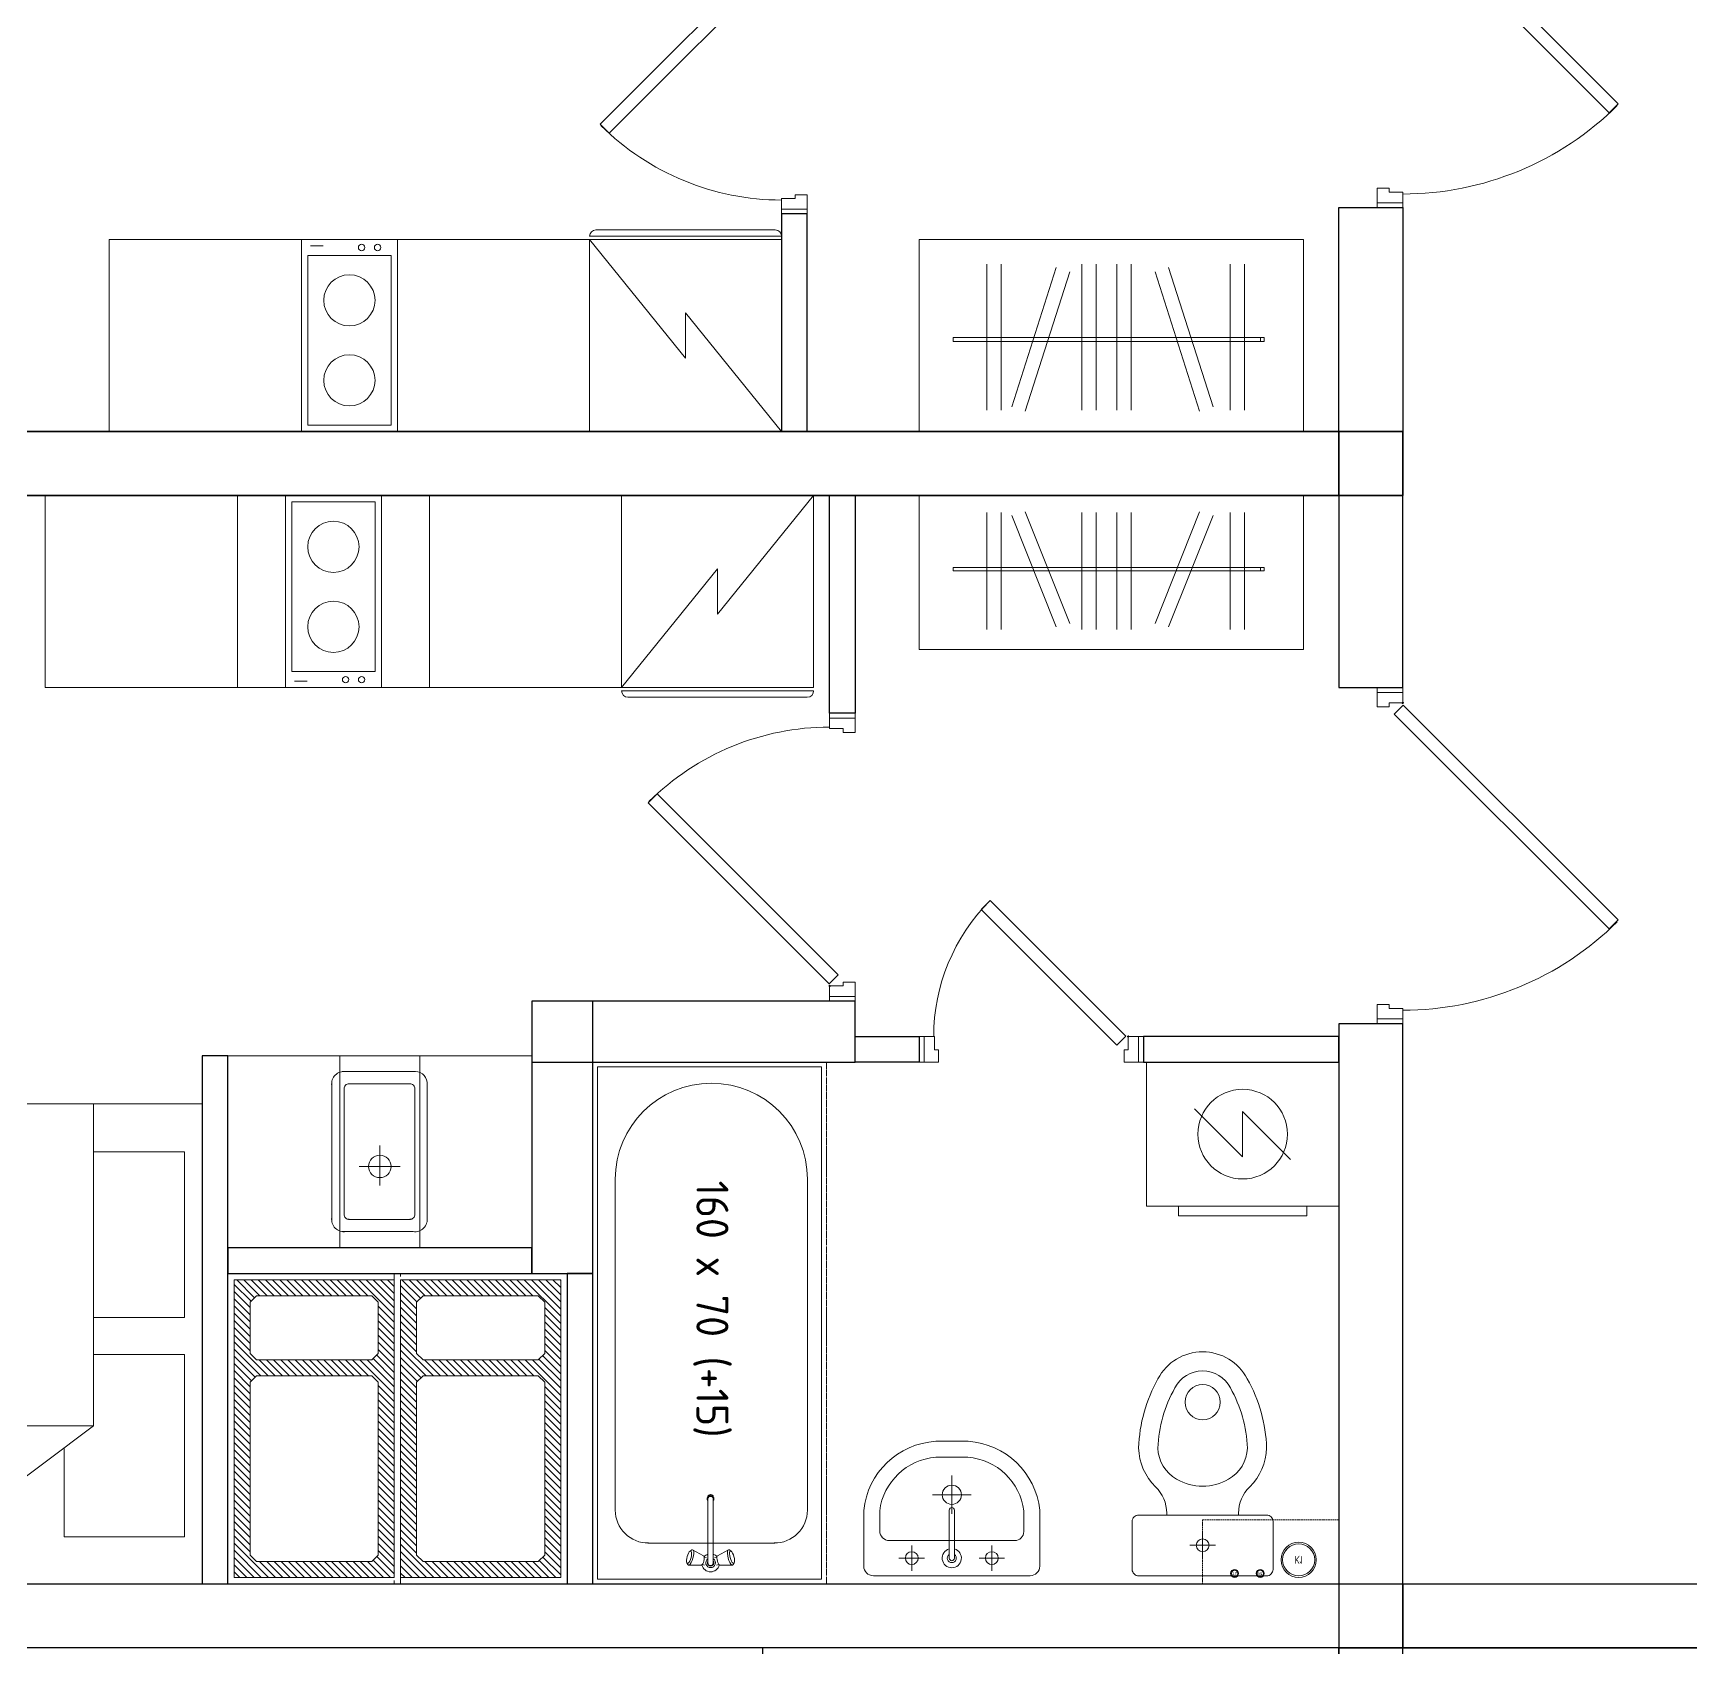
# Model space of a CAD drawing. Header units: millimetres. Extents: x 0 to 145404, y 0 to 194550.
# Drawn here: x 118148 to 123325, y 98346 to 103391 of the extents above; entities that cross this region are included whole.
import ezdxf
from ezdxf.enums import TextEntityAlignment as Align

# ---------------------------------------------------------------- set-up
doc = ezdxf.new("R2010")
doc.units = ezdxf.units.MM
for name, pattern in [('200_ШТРИХ', [320, 200, -120]), ('ACAD_ISO02W100', [15, 12, -3]), ('DASHED', [7, 5, -2, 0]), ('ГОСТ 2.303 5', [24, 20, -1.5, 1, -1.5])]:
    doc.linetypes.add(name, pattern=pattern)
for name, color, linetype, lineweight in [('АР - Вентблок', 36, 'Continuous', 9), ('АР - ВК', 126, 'Continuous', 13), ('АР - Двери', 126, 'Continuous', 9), ('АР - Монолит', 56, 'Continuous', 30), ('АР - Обор. - Холодильник', 42, 'Continuous', 9), ('АР - Оборуд', 252, 'Continuous', 0), ('АР - Перегородки 190', 54, 'Continuous', 30), ('АР - Перегородки 80', 32, 'Continuous', 30), ('АР - Сантехника', 150, 'Continuous', 9)]:
    doc.layers.add(name, color=color, linetype=linetype, lineweight=lineweight)
doc.layers.add('АР - мебель', color=7, linetype='Continuous', lineweight=9, true_color=0x787878)
doc.styles.add('GOST 2.304', font='CS_Gost2304.shx', dxfattribs={"oblique": 15})
doc.styles.add('GOST-2.304_Type-B', font='GOST Common.ttf')
doc.styles.add('ГОСТ 2.304', font='CS_Gost2304.shx')

# ---------------------------------------------------------------- blocks, each defined once
blk = doc.blocks.new('*U213')
at = {"ltscale": 100}
for p, q in [((15, -37.5), (15, 42.5)), ((15, 42.5), (60, 42.5)), ((60, 4.5), (48, 4.5)), ((48, 4.5), (48, -35.5)), ((60, 42.5), (60, 4.5)), ((885, 42.5), (840, 42.5)), ((840, 42.5), (840, 4.5)), ((840, 4.5), (852, 4.5)), ((852, 4.5), (852, -37.5)), ((885, -37.5), (885, 42.5)), ((46, -37.5), (15, -37.5)), ((852, -37.5), (885, -37.5))]:
    blk.add_line(p, q, dxfattribs=at)
for points in [[(15, 42.5), (0, 42.5), (0, -37.5), (15, -37.5)], [(885, 42.5), (900, 42.5), (900, -37.5), (885, -37.5)], [(54.4, -38.9), (82.7, -10.6), (648, -575.9), (619.7, -604.2)]]:
    blk.add_lwpolyline(points, close=True, dxfattribs=at)
blk.add_circle((48, -37.5), 2, dxfattribs=at)
blk.add_arc((56.7, -37.5), 800, 315.135, 0, dxfattribs=at)
blk = doc.blocks.new('Ш03 600х1200')
for p, q in [((0, 600), (-1200, 600)), ((-1200, 0), (-1200, 600)), ((0, 0), (0, 600)), ((-988.5, 66), (-988.5, 522.9)), ((-944.2, 66), (-944.2, 522.9)), ((-692.1, 66), (-692.1, 522.9)), ((-647.8, 66), (-647.8, 522.9)), ((-583, 66), (-583, 522.9)), ((-538.7, 66), (-538.7, 522.9)), ((-228.6, 66), (-228.6, 522.9)), ((-184.3, 66), (-184.3, 522.9)), ((-911.1, 76.8), (-772.2, 512)), ((-868.9, 63.3), (-730, 498.6)), ((-324.4, 63.3), (-463.3, 498.6)), ((-282.2, 76.8), (-421.1, 512)), ((-123, 293.3), (-1094.4, 293.3)), ((-1094.4, 293.3), (-1094.4, 280.4)), ((-1094.4, 280.4), (-123, 280.4)), ((-134.5, 293.3), (-228.9, 293.3)), ((-228.9, 293.3), (-228.9, 280.4)), ((-228.9, 280.4), (-134.5, 280.4)), ((-134.5, 280.4), (-134.5, 293.3)), ((-123, 280.4), (-123, 293.3)), ((0, 0), (-1200, 0))]:
    blk.add_line(p, q)
blk = doc.blocks.new('*U71')
at = {"ltscale": 100}
for p, q in [((15, 37.5), (15, -42.5)), ((46, 37.5), (15, 37.5)), ((48, -4.5), (48, 35.5)), ((1002, -4.5), (1002, 37.5)), ((1002, 37.5), (1035, 37.5)), ((1035, 37.5), (1035, -42.5)), ((15, -42.5), (60, -42.5)), ((60, -4.5), (48, -4.5)), ((60, -42.5), (60, -4.5)), ((990, -42.5), (990, -4.5)), ((990, -4.5), (1002, -4.5)), ((1035, -42.5), (990, -42.5))]:
    blk.add_line(p, q, dxfattribs=at)
for points in [[(54.4, 38.9), (82.7, 10.6), (754, 682), (725.8, 710.3)], [(15, -42.5), (0, -42.5), (0, 37.5), (15, 37.5)], [(1035, -42.5), (1050, -42.5), (1050, 37.5), (1035, 37.5)]]:
    blk.add_lwpolyline(points, close=True, dxfattribs=at)
blk.add_circle((48, 37.5), 2, dxfattribs=at)
blk.add_arc((57.9, 37.5), 950, 0, 44.865, dxfattribs=at)
blk = doc.blocks.new('холодильник')
at = {"layer": 'АР - Обор. - Холодильник'}
for p, q in [((0, 300), (0, -300)), ((600, 300), (0, 300)), ((600, -300), (600, 300)), ((610, 300), (610, -300)), ((610, 300), (610, 300)), ((630, -280), (630, 280)), ((0, -300), (600, -300)), ((610, -300), (610, -300))]:
    blk.add_line(p, q, dxfattribs=at)
blk.add_lwpolyline([(600, 300), (229.3, 0), (370.7, 0), (0, -300)], dxfattribs=at)
for centre, start, end in [((610, 280), 0, 90), ((610, -280), 270, 0)]:
    blk.add_arc(centre, 20, start, end, dxfattribs=at)
blk = doc.blocks.new('П23_300х600')
for p, q in [((-150, 0), (-150, 600)), ((-150, 600), (150, 600)), ((130, 580), (-130, 580)), ((-130, 580), (-130, 50)), ((130, 50), (130, 580)), ((150, 600), (150, 0)), ((150, 0), (-150, 0)), ((-130, 50), (130, 50))]:
    blk.add_line(p, q)
at = {"ltscale": 5}
blk.add_line((-81.9, 20), (-121.9, 20), dxfattribs=at)
for centre in [(0, 440), (0, 190)]:
    blk.add_circle(centre, 80)
for centre in [(38.1, 25), (88.1, 25)]:
    blk.add_circle(centre, 10, dxfattribs=at)
blk = doc.blocks.new('Блок 600 х 600')
at = {"layer": 'АР - мебель'}
blk.add_lwpolyline([(-600, 0), (0, 0), (0, 600), (-600, 600)], close=True, dxfattribs=at)
blk = doc.blocks.new('Квартира 1С 3800 тип 4')
at = {"layer": 'АР - Монолит'}
for points in [[(-200, 0), (-200, 900), (0, 900), (0, 0)], [(0, 0), (0, 200), (-6750, 200), (-6750, 0)]]:
    blk.add_lwpolyline(points, close=True, dxfattribs=at)
at = {"layer": 'АР - Перегородки 80'}
blk.add_lwpolyline([(-1860, 880), (-1940, 880), (-1940, 200), (-1860, 200)], close=True, dxfattribs=at)
for p in [(-3440, 200), (-2540, 200)]:
    blk.add_blockref('Блок 600 х 600', p)
at = {"layer": 'АР - Двери', "rotation": 270}
for name, p in [('*U71', (-37.5, 1950)), ('*U213', (-1902.5, 1780))]:
    blk.add_blockref(name, p, dxfattribs=at)
at = {"layer": 'АР - мебель'}
blk.add_blockref('Ш03 600х1200', (-310, 200.5), dxfattribs=at)
at = {"layer": 'АР - Оборуд', "extrusion": (0, 0, -1), "xscale": -1, "zscale": -1, "rotation": 270}
blk.add_blockref('холодильник', (2240, 200), dxfattribs=at)
at = {"layer": 'АР - Оборуд', "xscale": -1, "rotation": 180}
blk.add_blockref('П23_300х600', (-3290, 800), dxfattribs=at)
blk = doc.blocks.new('*U209')
at = {"ltscale": 100}
for p, q in [((15, -37.5), (15, 42.5)), ((15, 42.5), (60, 42.5)), ((60, 4.5), (48, 4.5)), ((48, 4.5), (48, -35.5)), ((60, 42.5), (60, 4.5)), ((685, 42.5), (640, 42.5)), ((640, 42.5), (640, 4.5)), ((640, 4.5), (652, 4.5)), ((652, 4.5), (652, -37.5)), ((685, -37.5), (685, 42.5)), ((46, -37.5), (15, -37.5)), ((652, -37.5), (685, -37.5))]:
    blk.add_line(p, q, dxfattribs=at)
for points in [[(15, 42.5), (0, 42.5), (0, -37.5), (15, -37.5)], [(685, 42.5), (700, 42.5), (700, -37.5), (685, -37.5)], [(54.4, -38.9), (82.7, -10.6), (506.5, -434.5), (478.3, -462.8)]]:
    blk.add_lwpolyline(points, close=True, dxfattribs=at)
blk.add_circle((48, -37.5), 2, dxfattribs=at)
blk.add_arc((55, -37.5), 600, 315.135, 0, dxfattribs=at)
blk = doc.blocks.new('КРТ28 1500х2000')
for p, q in [((0, 2000), (-1500, 2000)), ((-1500, 2000), (-1500, 0)), ((0, 0), (0, 2000)), ((-1352.9, 1944.6), (-1352.9, 1569.5)), ((-783.1, 1944.6), (-1352.9, 1944.6)), ((-783.1, 1660.8), (-783.1, 1944.6)), ((-150.3, 1944.6), (-667.7, 1944.6)), ((-667.7, 1944.6), (-667.7, 1660.8)), ((-150.3, 1660.8), (-150.3, 1944.6)), ((-1006.8, 1660.8), (-1500, 1003.2)), ((0, 1660.8), (-1006.8, 1660.8)), ((-1006.8, 1660.8), (-1006.8, 1003.2)), ((-1076.7, 1569.5), (-1352.9, 1569.5)), ((-1500, 1003.2), (-1006.8, 1003.2)), ((-1500, 0), (0, 0))]:
    blk.add_line(p, q)
blk = doc.blocks.new('Стояк ВК')
at = {"layer": 'АР - ВК', "color": 46, "linetype": 'DASHED'}
blk.add_lwpolyline([(0, 200), (425, 200), (425, 0), (0, 0)], close=True, dxfattribs=at)
at = {"layer": 'АР - ВК', "color": 1, "ltscale": 100}
for radius in [12.5, 10]:
    blk.add_circle((100, 167.5), radius, dxfattribs=at)
at = {"layer": 'АР - ВК', "color": 5, "ltscale": 100}
for radius in [12.5, 10]:
    blk.add_circle((180, 167.5), radius, dxfattribs=at)
at = {"layer": 'АР - ВК', "color": 46, "ltscale": 100}
for radius in [55, 50]:
    blk.add_circle((300, 125), radius, dxfattribs=at)
at = {"layer": 'АР - ВК', "color": 1, "ltscale": 100, "style": 'ГОСТ 2.304'}
blk.add_text('Т4', height=10, dxfattribs=at).set_placement((100, 167.5), align=Align.MIDDLE_CENTER)
at = {"layer": 'АР - ВК', "color": 5, "ltscale": 100, "style": 'ГОСТ 2.304'}
blk.add_text('В1', height=10, dxfattribs=at).set_placement((180, 167.5), align=Align.MIDDLE_CENTER)
at = {"layer": 'АР - ВК', "color": 46, "ltscale": 100, "style": 'ГОСТ 2.304'}
blk.add_text('К1', height=25, dxfattribs=at).set_placement((300, 125), align=Align.MIDDLE_CENTER)
blk = doc.blocks.new('*U218')
at = {"ltscale": 100}
for p, q in [((-1035, 37.5), (-1035, -42.5)), ((-1002, 37.5), (-1035, 37.5)), ((-1002, -4.5), (-1002, 37.5)), ((-48, -4.5), (-48, 35.5)), ((-46, 37.5), (-15, 37.5)), ((-15, 37.5), (-15, -42.5)), ((-1035, -42.5), (-990, -42.5)), ((-990, -4.5), (-1002, -4.5)), ((-990, -42.5), (-990, -4.5)), ((-60, -42.5), (-60, -4.5)), ((-60, -4.5), (-48, -4.5)), ((-15, -42.5), (-60, -42.5))]:
    blk.add_line(p, q, dxfattribs=at)
for points in [[(-54.4, 38.9), (-82.7, 10.6), (-754, 682), (-725.8, 710.3)], [(-1035, -42.5), (-1050, -42.5), (-1050, 37.5), (-1035, 37.5)], [(-15, -42.5), (0, -42.5), (0, 37.5), (-15, 37.5)]]:
    blk.add_lwpolyline(points, close=True, dxfattribs=at)
blk.add_circle((-48, 37.5), 2, dxfattribs=at)
blk.add_arc((-57.9, 37.5), 950, 135.135, 180, dxfattribs=at)
blk = doc.blocks.new('Унитаз_700х440')
at = {"color": 0, "ltscale": 50}
for points in [[(195, -220), (45, -220, -0.414601), (25, -200), (25, 200, -0.414214), (45, 220), (195, 220, -0.414214), (215, 200), (215, -200, -0.414487)], [(327.1, 81.1, -0.261097), (424.4, 140, -0.11879), (612.3, 86.6, -0.608687), (612.3, -86.6, -0.11879), (424.4, -140, -0.261097), (327.1, -81.1, -0.27207)]]:
    blk.add_lwpolyline(points, format="xyb", close=True, dxfattribs=at)
blk.add_lwpolyline([(215, 112.3), (220.9, 112.3, 0.202167), (303, 147, -0.194798), (424.5, 200, -0.119349), (640.7, 139.4, -0.604544), (640.7, -139.4, -0.119349), (424.5, -200, -0.194798), (303, -147, 0.202167), (220.9, -112.3), (215, -112.3)], format="xyb", dxfattribs=at)
for points in [[(120.6, -40), (120.6, 40)], [(159.4, 0), (80.6, 0)]]:
    blk.add_lwpolyline(points, dxfattribs=at)
for centre, radius in [((567.6, 0), 55), ((120.6, 0), 20)]:
    blk.add_circle(centre, radius, dxfattribs=at)
at = {"layer": 'Defpoints', "linetype": 'ACAD_ISO02W100', "lineweight": -2, "ltscale": 10}
blk.add_lwpolyline([(0, -220), (0, 220)], dxfattribs=at)
blk = doc.blocks.new('Умывальник_550х420')
at = {"color": 0, "ltscale": 50}
for points in [[(55, -274.6), (230.3, -274.6, 0.365452), (445, -50.5), (445, 50.2, 0.368387), (228.9, 275.4), (55, 275.4, 0.412588), (25, 245.3), (25, -244.5, 0.412222)], [(163, -224.6), (228, -224.6, 0.357073), (395, -49.7), (395, 50.3, 0.35647), (228, 225.4), (165, 225.4, 0.411711), (135, 195.3), (135, -196.4, 0.420441)], [(80, 8.3), (230, 8.3, -1), (230, -7.7), (80, -7.7, -1)]]:
    blk.add_lwpolyline(points, format="xyb", close=True, dxfattribs=at)
for points in [[(80, 165.3), (80, 85.3)], [(120, 125.3), (40, 125.3)], [(278, 60.2), (278, -59.8)], [(338, 0.2), (218, 0.2)], [(80, -84.7), (80, -164.7)], [(120, -124.7), (40, -124.7)]]:
    blk.add_lwpolyline(points, dxfattribs=at)
for centre, radius in [((80, 125.3), 20), ((278, 0.2), 30), ((80, -124.7), 20)]:
    blk.add_circle(centre, radius, dxfattribs=at)
for radius, start, end in [(30, 15.466, 344.534), (14, 34.8499, 325.1501)]:
    blk.add_arc((80, 0.3), radius, start, end, dxfattribs=at)
at = {"layer": 'Defpoints', "linetype": 'ACAD_ISO02W100', "lineweight": -2, "ltscale": 10}
blk.add_lwpolyline([(0, 275.3), (0, -274.7)], dxfattribs=at)
at = {"layer": 'АР - Сантехника', "linetype": 'ACAD_ISO02W100', "ltscale": 10, "style": 'GOST 2.304', "width": 0.7}
blk.add_attdef('NAME', text='', height=250, dxfattribs=at).set_placement((278, 0.2, 0), align=Align.MIDDLE_CENTER)
blk = doc.blocks.new('Стиральная_машинка_600х450')
at = {"color": 0, "linetype": 'ByBlock', "lineweight": -2, "ltscale": 50}
for points in [[(40, -40), (40, -640), (490, -640), (490, -40)], [(520, -540), (490, -540), (490, -140), (520, -140)]]:
    blk.add_lwpolyline(points, close=True, dxfattribs=at)
blk.add_lwpolyline([(344.3, -490), (194.3, -340), (335.7, -340), (185.7, -190)], dxfattribs=at)
blk.add_circle((265, -340), 140, dxfattribs=at)
blk = doc.blocks.new('мойка 400')
at = {"ltscale": 10}
for p, q in [((-317.2, -50.4), (-96, -50.4)), ((-350.2, -517.4), (-350.2, -83.4)), ((-311.8, -102.9), (-311.8, -498)), ((-104.7, -88.8), (-297.8, -88.8)), ((-90.6, -498), (-90.6, -102.9)), ((-52.2, -94.2), (-52.2, -517.4)), ((-200.1, -319.1), (-200.1, -194)), ((-264.4, -254), (-136.9, -254)), ((-297.8, -512.1), (-106.7, -512.1)), ((-96, -550.4), (-317.2, -550.4))]:
    blk.add_line(p, q, dxfattribs=at)
blk.add_circle((-200.1, -254), 35, dxfattribs=at)
for centre, radius, start, end in [((-311.8, -88.8), 38.8, 82.0137, 187.9863), ((-90.6, -88.8), 38.8, 352.0137, 97.9863), ((-296.8, -103.9), 15.1, 86.189, 183.811), ((-105.7, -103.9), 15.1, 356.189, 93.811), ((-311.8, -512.1), 38.8, 172.0137, 277.9863), ((-296.8, -497), 15.1, 176.189, 273.811), ((-105.7, -497), 15.1, 266.189, 3.811), ((-90.6, -512.1), 38.8, 262.0137, 352.0137)]:
    blk.add_arc(centre, radius, start, end, dxfattribs=at)
blk = doc.blocks.new('Вентблок 930 х 500')
at = {"layer": 'АР - Вентблок', "lineweight": 5}
h = blk.add_hatch(dxfattribs=at)
h.set_pattern_fill('ANSI31', color=256, scale=5)
h.set_pattern_definition([(45, (-3927587.913, -709139.574), (-11.22532015, 11.22532015), [])])
h.paths.add_polyline_path([(-20, 950), (-520, 950), (-520, 20), (-20, 20)])
h.paths.add_polyline_path([(-450, 700), (-470, 720), (-470, 880), (-450, 900), (-90, 900), (-70, 880), (-70, 720), (-90, 700)], flags=16)
h.paths.add_polyline_path([(-90, 650), (-70, 630), (-70, 90), (-90, 70), (-450, 70), (-470, 90), (-470, 630), (-450, 650)], flags=16)
at = {"layer": 'АР - Вентблок', "linetype": '200_ШТРИХ', "lineweight": 5, "ltscale": 0.1}
blk.add_lwpolyline([(-540, 0), (-540, 970), (0, 970), (0, 0)], close=True, dxfattribs=at)
at = {"layer": 'АР - Вентблок', "linetype": 'ByBlock'}
for points in [[(-520, 20), (-520, 950), (-20, 950), (-20, 20)], [(-470, 720), (-470, 880), (-450, 900), (-90, 900), (-70, 880), (-70, 720), (-90, 700), (-450, 700)], [(-470, 90), (-470, 630), (-450, 650), (-90, 650), (-70, 630), (-70, 90), (-90, 70), (-450, 70)]]:
    blk.add_lwpolyline(points, close=True, dxfattribs=at)
blk = doc.blocks.new('Ванна 160х70 (+15)')
at = {"layer": 'АР - Сантехника'}
for p, q in [((-1615, -15), (-15, -15)), ((-1615, -715), (-1615, -15)), ((-1615, -15), (-1615, -15)), ((-15, -15), (-15, -715)), ((-1264.2, -59.4), (-230.1, -59.4)), ((-127.6, -558.2), (-127.6, -161.2)), ((-105.9, -303.3), (-106.5, -305.9)), ((-106.5, -305.9), (-104.7, -307.9)), ((-87, -340), (-106.5, -305.9)), ((-105.9, -303.3), (-102.4, -297.9)), ((-104.7, -307.9), (-100.7, -309)), ((-102.4, -297.9), (-102.9, -300)), ((-102.9, -300), (-101.4, -301.6)), ((-100.1, -295.5), (-102.4, -297.9)), ((-101.4, -301.6), (-98.3, -302.5)), ((-100.7, -309), (-94.9, -309.3)), ((-96.2, -293), (-100.1, -295.5)), ((-98.3, -302.5), (-93.6, -302.7)), ((-91.1, -290.7), (-96.2, -293)), ((-94.9, -309.3), (-87.9, -308.5)), ((-93.6, -302.7), (-88, -302.1)), ((-85.2, -288.8), (-91.1, -290.7)), ((-88, -302.1), (-82, -300.8)), ((-87.9, -308.5), (-80.3, -306.9)), ((-79.1, -287.5), (-85.2, -288.8)), ((-82, -300.8), (-76.1, -298.9)), ((-80.3, -306.9), (-73, -304.5)), ((-73.5, -286.9), (-79.1, -287.5)), ((-76.1, -298.9), (-70.9, -296.6)), ((-68.9, -287.1), (-73.5, -286.9)), ((-73, -304.5), (-66.5, -301.6)), ((-70.9, -296.6), (-67, -294.1)), ((-65.7, -288.1), (-68.9, -287.1)), ((-67, -294.1), (-64.7, -291.7)), ((-66.5, -301.6), (-61.6, -298.6)), ((-64.2, -289.6), (-65.7, -288.1)), ((-60, -291), (-65.7, -288.1)), ((-64.7, -291.7), (-64.2, -289.6)), ((-61.6, -298.6), (-58.8, -295.6)), ((-58.2, -292.9), (-60, -291)), ((-58.8, -295.6), (-58.2, -292.9)), ((-58, -332.3), (-58.2, -292.9)), ((-65.6, -353.4), (-265.7, -353.4)), ((-92.2, -353.2), (-92.3, -353.4)), ((-87, -340), (-85.9, -341.2)), ((-85.9, -341.2), (-83.5, -341.9)), ((-83.5, -341.9), (-80, -342.1)), ((-81.4, -349.4), (-83.4, -341.9)), ((-80, -342.1), (-75.8, -341.6)), ((-75.8, -341.6), (-71.3, -340.6)), ((-71.3, -340.6), (-66.9, -339.2)), ((-66.9, -339.2), (-63, -337.5)), ((-63, -337.5), (-60.1, -335.6)), ((-58.2, -343.2), (-60.2, -335.7)), ((-60.1, -335.6), (-58.3, -333.8)), ((-58.3, -333.8), (-58, -332.3)), ((-65.6, -370.4), (-265.7, -370.4)), ((-87, -383.7), (-106.5, -417.9)), ((-92.3, -370.4), (-92.2, -370.5)), ((-85.9, -382.5), (-87, -383.7)), ((-83.5, -381.8), (-85.9, -382.5)), ((-80, -381.7), (-83.5, -381.8)), ((-81.4, -374.4), (-83.4, -381.8)), ((-75.8, -382.1), (-80, -381.7)), ((-71.3, -383.1), (-75.8, -382.1)), ((-66.9, -384.5), (-71.3, -383.1)), ((-63, -386.3), (-66.9, -384.5)), ((-60.1, -388.1), (-63, -386.3)), ((-58.2, -380.6), (-60.2, -388)), ((-58.3, -389.9), (-60.1, -388.1)), ((-58, -391.5), (-58.3, -389.9)), ((-58, -391.5), (-58.2, -430.8)), ((-104.7, -415.9), (-106.5, -417.9)), ((-106.5, -417.9), (-105.9, -420.5)), ((-105.9, -420.5), (-102.4, -425.9)), ((-100.7, -414.7), (-104.7, -415.9)), ((-101.4, -422.2), (-102.9, -423.8)), ((-102.9, -423.8), (-102.4, -425.9)), ((-102.4, -425.9), (-100.1, -428.3)), ((-98.3, -421.2), (-101.4, -422.2)), ((-94.9, -414.5), (-100.7, -414.7)), ((-100.1, -428.3), (-96.2, -430.7)), ((-93.6, -421.1), (-98.3, -421.2)), ((-96.2, -430.7), (-91.1, -433)), ((-87.9, -415.3), (-94.9, -414.5)), ((-88, -421.7), (-93.6, -421.1)), ((-91.1, -433), (-85.2, -434.9)), ((-82, -423), (-88, -421.7)), ((-80.3, -416.9), (-87.9, -415.3)), ((-85.2, -434.9), (-79.1, -436.2)), ((-76.1, -424.9), (-82, -423)), ((-73, -419.3), (-80.3, -416.9)), ((-79.1, -436.2), (-73.5, -436.8)), ((-70.9, -427.2), (-76.1, -424.9)), ((-73.5, -436.8), (-68.9, -436.6)), ((-66.5, -422.1), (-73, -419.3)), ((-67, -429.6), (-70.9, -427.2)), ((-68.9, -436.6), (-65.7, -435.7)), ((-64.7, -432), (-67, -429.6)), ((-61.6, -425.2), (-66.5, -422.1)), ((-60, -432.8), (-65.7, -435.7)), ((-65.7, -435.7), (-64.2, -434.1)), ((-64.2, -434.1), (-64.7, -432)), ((-58.8, -428.2), (-61.6, -425.2)), ((-60, -432.8), (-58.2, -430.8)), ((-58.2, -430.8), (-58.8, -428.2)), ((-230.1, -659.4), (-1264.2, -659.4)), ((-15, -715), (-1615, -715)), ((-15, -715), (-15, -715))]:
    blk.add_line(p, q, dxfattribs=at)
at = {"layer": 'АР - Сантехника', "linetype": 'ГОСТ 2.303 5'}
blk.add_lwpolyline([(0, 0), (0, -730), (-1630, -730), (-1630, 0)], close=True, dxfattribs=at)
at = {"layer": 'АР - Сантехника'}
for points in [[(-271.1, -353.4), (-272.3, -353.5), (-273.5, -353.8), (-274.6, -354.3), (-275.6, -355), (-276.5, -355.9), (-277.3, -356.9), (-277.9, -358), (-278.3, -359.3), (-278.6, -360.5), (-278.7, -361.9), (-278.6, -363.2), (-278.3, -364.5), (-277.9, -365.7), (-277.3, -366.9), (-276.5, -367.9), (-275.6, -368.8), (-274.6, -369.5), (-273.5, -370), (-272.3, -370.3), (-271.1, -370.4)], [(-260.2, -353.4), (-261.3, -352.6), (-262.5, -352), (-263.8, -351.6), (-265.1, -351.4), (-266.4, -351.4), (-267.7, -351.6), (-269, -352.1), (-270.2, -352.7), (-271.3, -353.5), (-272.3, -354.5), (-273.1, -355.6), (-273.8, -356.9), (-274.4, -358.2), (-274.8, -359.7), (-274.9, -361.1), (-274.9, -362.6), (-274.8, -364.1), (-274.4, -365.5), (-273.8, -366.9), (-273.1, -368.1), (-272.3, -369.3), (-271.3, -370.2), (-270.2, -371.1), (-269, -371.7), (-267.7, -372.1), (-266.4, -372.3), (-265.1, -372.4), (-263.8, -372.2), (-262.5, -371.8), (-261.3, -371.2), (-260.2, -370.4)], [(-265.7, -353.4), (-266.9, -353.5), (-268, -353.8), (-269.1, -354.3), (-270.1, -355), (-271, -355.9), (-271.8, -356.9), (-272.4, -358), (-272.8, -359.3), (-273.1, -360.5), (-273.2, -361.9), (-273.1, -363.2), (-272.8, -364.5), (-272.4, -365.7), (-271.8, -366.9), (-271, -367.9), (-270.1, -368.8), (-269.1, -369.5), (-268, -370), (-266.9, -370.3), (-265.7, -370.4)]]:
    blk.add_lwpolyline(points, dxfattribs=at)
for centre, radius, start, end in [((-1264.2, -359.4), 300, 90, 270), ((-230.1, -161.9), 102.5, 359.241, 89.9993), ((-65.6, -361.9), 28, 133.4165, 162.3278), ((-65.6, -361.9), 15, 214.5181, 145.4819), ((-65.6, -361.9), 10, 238.2117, 121.7883), ((-65.6, -361.9), 8.5, 270, 90), ((-65.6, -361.9), 28, 283.4165, 76.5835), ((-65.6, -361.9), 28, 197.6722, 226.5835), ((-230.1, -556.9), 102.5, 269.9999, 0.759)]:
    blk.add_arc(centre, radius, start, end, dxfattribs=at)
at = {"layer": 'АР - Сантехника', "linetype": 'Continuous', "style": 'GOST-2.304_Type-B'}
blk.add_text('160 х 70 (+15)', height=100, dxfattribs=at).set_placement((-858.5, -356.2), align=Align.MIDDLE_CENTER)
blk = doc.blocks.new('Квартира 1С 3600 тип 1')
at = {"layer": 'АР - Монолит'}
for points in [[(0, 3800), (0, 3600), (-6750, 3600), (-6750, 3800)], [(-200, 3800), (-200, 3000), (0, 3000), (0, 3800)], [(-200, 1950), (-200, 0), (0, 0), (0, 1950)], [(0, 200), (0, 0), (-6750, 0), (-6750, 200)]]:
    blk.add_lwpolyline(points, close=True, dxfattribs=at)
at = {"layer": 'АР - Перегородки 190'}
for points in [[(-2720, 2020), (-2720, 1830), (-1710, 1830), (-1710, 2020)], [(-2530, 2020), (-2720, 2020), (-2720, 1170), (-2530, 1170)]]:
    blk.add_lwpolyline(points, close=True, dxfattribs=at)
at = {"layer": 'АР - Перегородки 80'}
for points in [[(-1710, 2920), (-1790, 2920), (-1790, 3600), (-1710, 3600)], [(-1510, 1910), (-1510, 1830), (-1710, 1830), (-1710, 1910)], [(-810, 1910), (-810, 1830), (-200, 1830), (-200, 1910)], [(-3750, 200), (-3670, 200), (-3670, 1850), (-3750, 1850)], [(-3670, 1250), (-3670, 1170), (-2720, 1170), (-2720, 1250)], [(-2610, 200), (-2530, 200), (-2530, 1170), (-2610, 1170)]]:
    blk.add_lwpolyline(points, close=True, dxfattribs=at)
for p in [(-3640, 3000), (-3040, 3000), (-2440, 3000), (-3070, 1250), (-2720, 1250)]:
    blk.add_blockref('Блок 600 х 600', p)
at = {"rotation": 270}
blk.add_blockref('Ванна 160х70 (+15)', (-1800, 200), dxfattribs=at)
at = {"xscale": -1}
for p in [(-3670, 200), (-3150, 200)]:
    blk.add_blockref('Вентблок 930 х 500', p, dxfattribs=at)
at = {"layer": 'АР - ВК', "xscale": -1, "rotation": 180}
blk.add_blockref('Стояк ВК', (-625, 400), dxfattribs=at)
at = {"layer": 'АР - Двери', "xscale": -1, "rotation": 270}
for name, p in [('*U218', (-37.5, 3000)), ('*U213', (-1752.5, 2020))]:
    blk.add_blockref(name, p, dxfattribs=at)
at = {"layer": 'АР - Двери', "rotation": 180}
blk.add_blockref('*U209', (-810, 1872.5), dxfattribs=at)
at = {"layer": 'АР - мебель', "xscale": -1, "yscale": 0.8, "rotation": 180}
blk.add_blockref('Ш03 600х1200', (-310, 3599.5), dxfattribs=at)
at = {"layer": 'АР - мебель', "xscale": -1, "rotation": 270}
blk.add_blockref('КРТ28 1500х2000', (-5750, 1700), dxfattribs=at)
at = {"layer": 'АР - Оборуд'}
blk.add_blockref('П23_300х600', (-3340, 3000), dxfattribs=at)
at = {"layer": 'АР - Оборуд', "extrusion": (0, 0, -1), "zscale": -1, "rotation": 270}
blk.add_blockref('холодильник', (2140, 3600), dxfattribs=at)
at = {"layer": 'АР - Оборуд', "xscale": -1, "rotation": 180}
blk.add_blockref('мойка 400', (-2994.9, 1250), dxfattribs=at)
at = {"layer": 'АР - Сантехника', "xscale": -1, "rotation": 90}
blk.add_blockref('Стиральная_машинка_600х450', (-840, 1870), dxfattribs=at)
at = {"layer": 'АР - Сантехника', "rotation": 90.00000000000001}
for name, p in [('Унитаз_700х440', (-625, 200)), ('Умывальник_550х420', (-1408.1, 200.3))]:
    blk.add_blockref(name, p, dxfattribs=at)
blk = doc.blocks.new('V_Section_2')
at = {"layer": 'АР - Монолит'}
blk.add_lwpolyline([(7150, -35500), (8950, -35500), (8950, -35700), (7150, -35700)], close=True, dxfattribs=at)
for name, p in [('Квартира 1С 3800 тип 4', (7150, -32100)), ('Квартира 1С 3600 тип 1', (7150, -35700))]:
    blk.add_blockref(name, p)
blk = doc.blocks.new('Квартира 1К 6300 тип 36-1')
at = {"layer": 'АР - Монолит'}
for points in [[(0, 6300), (0, 6500), (6650, 6500), (6650, 6300)], [(200, 4270), (200, 6500), (0, 6500), (0, 4270)]]:
    blk.add_lwpolyline(points, close=True, dxfattribs=at)
blk = doc.blocks.new('V_Section_3')
at = {"layer": 'АР - Монолит'}
blk.add_lwpolyline([(8950, 0), (7150, 0), (7150, -200), (8950, -200)], close=True, dxfattribs=at)
blk.add_blockref('Квартира 1К 6300 тип 36-1', (8950, -6500))

msp = doc.modelspace()

# ---------------------------------------------------------------- block references
for name, p in [('V_Section_2', (115275.5, 134046.1, 0)), ('V_Section_3', (113275.5, 98346.1, 0))]:
    msp.add_blockref(name, p)

doc.saveas('drawing.dxf')
